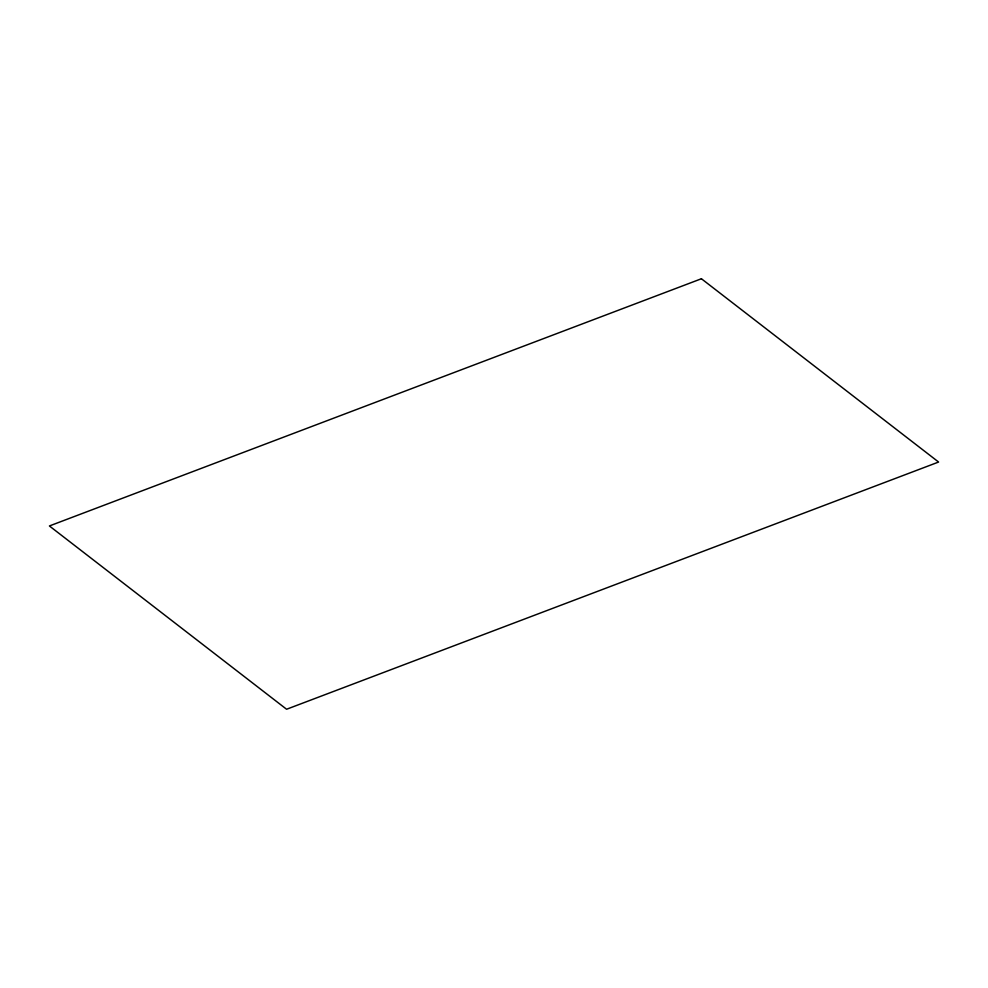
<?xml version="1.0" encoding="UTF-8"?>
<svg xmlns="http://www.w3.org/2000/svg" width="988" height="988" viewBox="0 0 988 988"><rect width="100%" height="100%" fill="white"/><g stroke="black" fill="none" stroke-linecap="round" stroke-linejoin="round"><path stroke-width="1.48" d="M701.418 278.752L49.4 525.962L286.582 709.248L938.6 462.038L701.418 278.752"/></g></svg>
